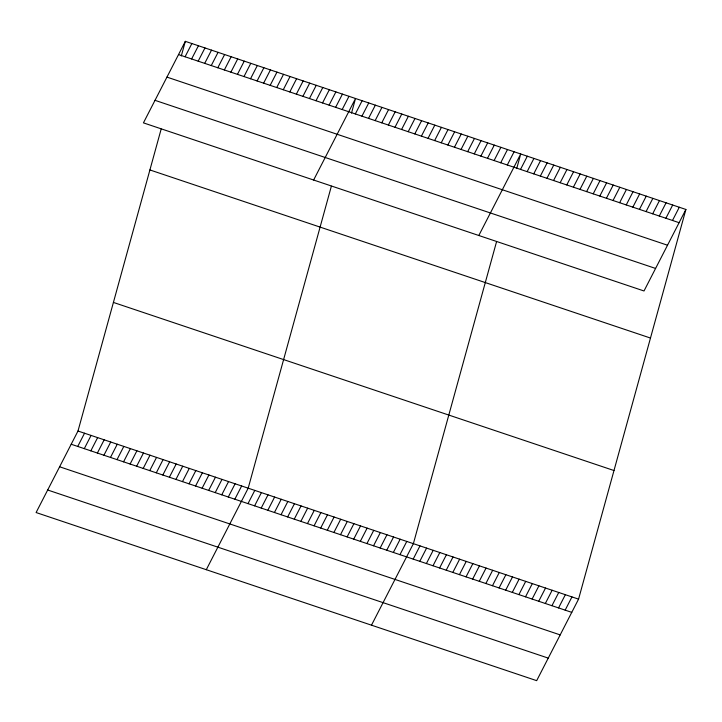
<?xml version="1.0" encoding="UTF-8"?>
<svg xmlns="http://www.w3.org/2000/svg" width="722" height="722" viewBox="0 0 722 722"><rect width="100%" height="100%" fill="white"/><g stroke="black" fill="none" stroke-linecap="round" stroke-linejoin="round"><path stroke-width="1.08" d="M685.9 209.461L644.006 290.975L143.434 122.866L185.328 41.344L685.9 209.461L578.566 599.134L536.672 680.656L36.1 512.539L77.994 431.025L161.177 129.021M181.303 55.964L185.328 41.344M331.371 186.186L248.188 488.18L206.293 569.703M351.497 113.119L355.522 98.508L313.628 180.022M496.565 241.662L413.381 543.657L371.487 625.18M516.69 168.596L520.715 153.985L478.812 235.498M185.076 56.776L191.871 43.546M191.619 58.969L198.424 45.748M198.171 61.171L204.967 47.941M204.714 63.365L211.51 50.143M211.257 65.567L218.062 52.336M217.809 67.769L224.605 54.538M224.352 69.962L231.148 56.74M230.896 72.164L237.7 58.933M237.448 74.357L244.244 61.135M243.991 76.559L250.787 63.328M250.534 78.761L257.33 65.531M257.086 80.954L263.882 67.733M263.629 83.156L270.425 69.926M77.741 446.449L84.537 433.218M270.172 85.349L276.968 72.128M84.294 448.642L91.089 435.42M276.716 87.552L283.52 74.321M90.837 450.844L97.632 437.613M283.268 89.754L290.063 76.523M97.38 453.046L104.176 439.815M289.811 91.947L296.607 78.716M103.923 455.239L110.728 442.017M296.354 94.149L303.159 80.918M110.475 457.441L117.271 444.21M302.906 96.342L309.702 83.12M117.018 459.634L123.814 446.413M309.449 98.544L316.245 85.313M123.561 461.836L130.366 448.606M315.992 100.737L322.797 87.515M130.113 464.038L136.909 450.808M322.544 102.939L329.34 89.709M136.657 466.231L143.452 453.01M329.088 105.141L335.883 91.911M143.2 468.434L150.005 455.203M335.631 107.334L342.427 94.113M149.752 470.627L156.548 457.405M342.183 109.536L348.979 96.306M156.295 472.829L163.091 459.598M162.838 475.022L169.634 461.8M355.332 113.95L362.128 100.728M169.39 477.224L176.186 463.993M361.939 116.17L368.734 102.948M175.933 479.426L182.729 466.195M368.545 118.39L375.35 105.159M182.476 481.619L189.272 468.397M375.151 120.61L381.956 107.379M189.029 483.821L195.824 470.591M381.767 122.83L388.562 109.6M195.572 486.014L202.368 472.793M388.373 125.05L395.169 111.82M202.115 488.216L208.911 474.986M394.979 127.271L401.775 114.04M208.658 490.418L215.463 477.188M401.585 129.482L408.381 116.26M215.21 492.612L222.006 479.39M408.192 131.702L414.988 118.48M221.753 494.814L228.549 481.583M414.798 133.922L421.594 120.7M228.296 497.007L235.101 483.785M234.849 499.209L241.644 485.978M421.404 136.142L428.209 122.911M428.02 138.362L434.815 125.132M247.998 503.622L254.794 490.4M434.626 140.582L441.422 127.352M254.604 505.842L261.4 492.621M441.232 142.803L448.028 129.572M261.211 508.062L268.015 494.841M447.839 145.023L454.634 131.792M267.826 510.283L274.622 497.052M454.445 147.234L461.241 134.012M274.432 512.503L281.228 499.272M461.051 149.454L467.847 136.232M281.038 514.723L287.834 501.492M467.657 151.674L474.462 138.453M287.645 516.943L294.441 503.712M474.273 153.894L481.069 140.664M294.251 519.163L301.047 505.932M480.879 156.114L487.675 142.884M300.857 521.374L307.653 508.153M487.485 158.335L494.281 145.104M307.464 523.594L314.269 510.373M494.092 160.555L500.887 147.324M314.079 525.815L320.875 512.593M500.698 162.775L507.494 149.544M320.685 528.035L327.481 514.804M507.304 164.986L514.1 151.764M327.292 530.255L334.087 517.024M333.898 532.475L340.694 519.244M520.517 169.426L527.322 156.205M340.504 534.695L347.3 521.464M527.132 171.646L533.928 158.425M347.111 536.915L353.906 523.685M533.738 173.867L540.534 160.636M353.717 539.126L360.522 525.905M540.345 176.087L547.141 162.856M360.323 541.347L367.128 528.125M546.951 178.307L553.747 165.076M366.938 543.567L373.734 530.345M553.557 180.527L560.353 167.296M373.545 545.787L380.341 532.565M560.164 182.747L566.969 169.517M380.151 548.007L386.947 534.776M566.77 184.958L573.575 171.737M386.757 550.227L393.553 536.997M573.385 187.178L580.181 173.957M393.364 552.447L400.159 539.217M579.992 189.399L586.787 176.177M399.97 554.667L406.775 541.437M586.598 191.619L593.394 178.388M593.204 193.839L600 180.608M413.192 559.099L419.987 545.877M599.811 196.059L606.606 182.828M419.798 561.319L426.594 548.097M606.417 198.279L613.213 185.049M426.404 563.539L433.2 550.317M613.023 200.499L619.828 187.269M433.01 565.759L439.806 552.529M619.638 202.711L626.434 189.489M439.617 567.979L446.413 554.749M626.245 204.931L633.041 191.709M446.223 570.199L453.019 556.969M632.851 207.151L639.647 193.929M452.829 572.42L459.634 559.189M639.457 209.371L646.253 196.14M459.445 574.64L466.241 561.409M646.064 211.591L652.859 198.36M466.051 576.851L472.847 563.629M652.67 213.811L659.466 200.581M472.657 579.071L479.453 565.849M659.276 216.031L666.081 202.801M479.264 581.291L486.059 568.07M665.892 218.252L672.687 205.021M485.87 583.511L492.666 570.281M672.498 220.463L679.294 207.241M492.476 585.732L499.272 572.501M499.082 587.952L505.887 574.721M505.689 590.172L512.494 576.941M512.304 592.392L519.1 579.161M518.91 594.603L525.706 581.381M525.517 596.823L532.313 583.602M532.123 599.043L538.919 585.822M538.729 601.264L545.525 588.042M545.336 603.484L552.14 590.253M551.942 605.704L558.747 592.473M558.557 607.924L565.353 594.693M565.164 610.144L571.959 596.913M178.533 54.574L679.104 222.683M166.944 77.11L667.516 245.218M155.013 100.331L655.585 268.44M149.905 169.941L650.477 338.049M113.417 302.428L613.989 470.536M77.994 431.025L578.566 599.134M71.198 444.247L571.77 612.364M59.619 466.782L560.191 634.9M47.679 490.003L548.251 658.112"/></g></svg>
